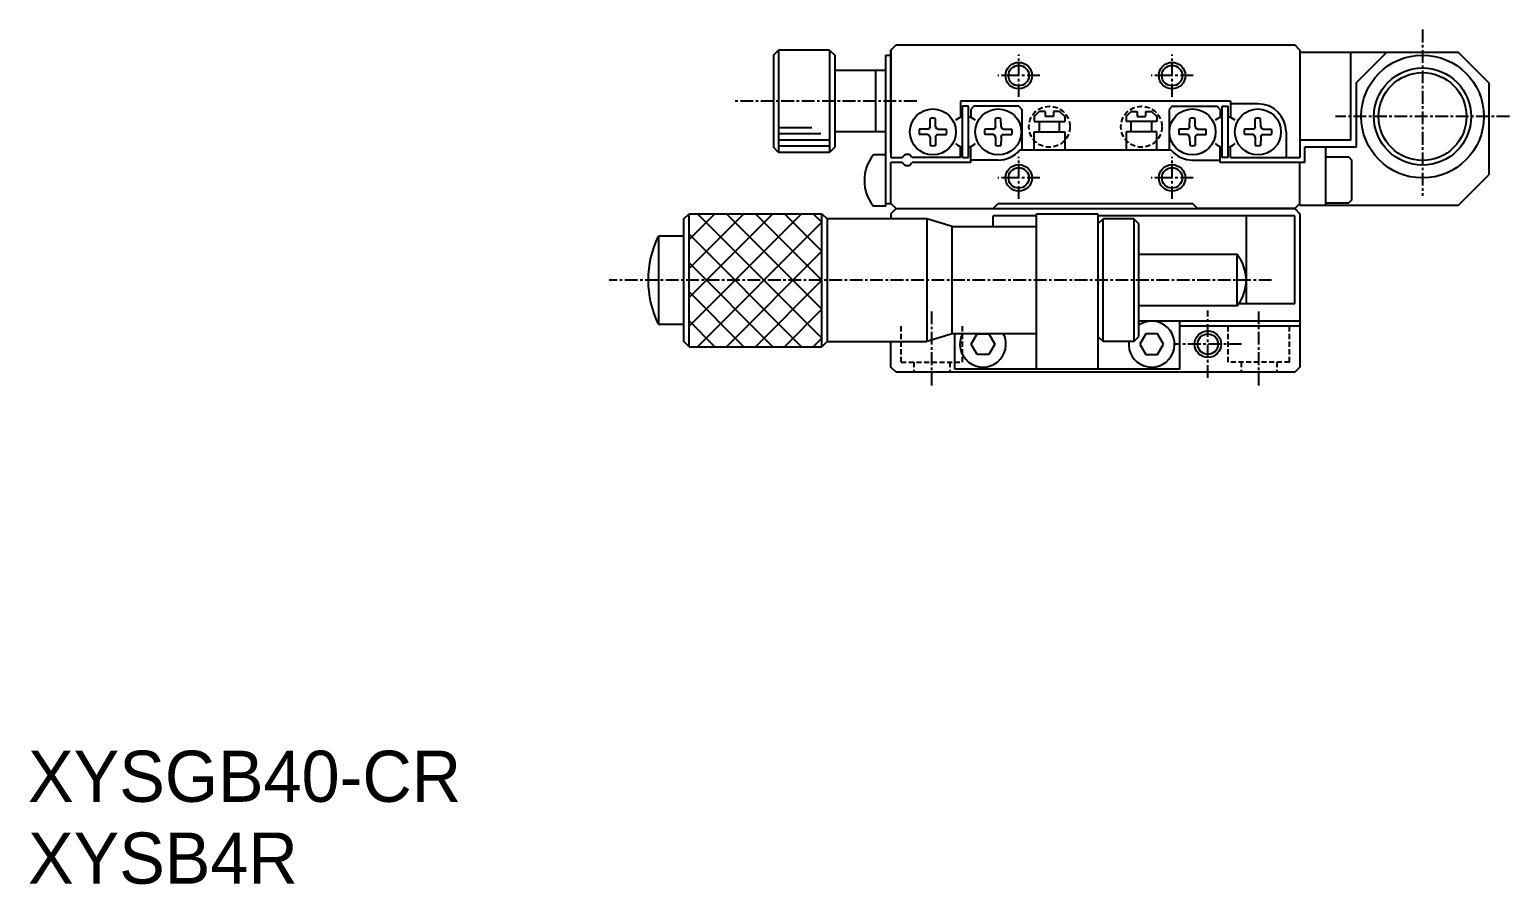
# Model space of a CAD drawing. Extents: x 81 to 417, y 30 to 298.
# Drawn here: x 82.2 to 227, y 30.1 to 113.7 of the extents above; entities that cross this region are included whole.
import ezdxf

# ---------------------------------------------------------------- set-up
doc = ezdxf.new("R2010")
doc.units = 0
doc.linetypes.add('CENTER', pattern=[2, 1.25, -0.25, 0.25, -0.25])
doc.linetypes.add('DASHED', pattern=[0.75, 0.5, -0.25])
doc.layers.get('0').update_dxf_attribs({"linetype": 'CONTINUOUS'})
doc.layers.add('CENTER', color=1, linetype='CENTER')

msp = doc.modelspace()

# ---------------------------------------------------------------- linework, layer by layer
at = {"color": 7, "linetype": 'CONTINUOUS'}
for p, q in [((154.99, 111.2), (155.49, 111.7)), ((155.49, 111.7), (155.49, 101.7)), ((160.49, 111.7), (155.49, 111.7)), ((160.49, 111.7), (160.49, 101.7)), ((160.49, 111.7), (160.99, 111.2)), ((166.49, 111.7), (166.99, 112.2)), ((166.49, 101.7), (166.49, 111.7)), ((166.49, 111.7), (166.49, 101.2)), ((166.99, 112.2), (205.99, 112.2)), ((206.49, 111.7), (205.99, 112.2)), ((206.49, 111.7), (206.49, 101.2)), ((206.49, 111.5), (221.99, 111.5)), ((211.49, 102.9), (211.49, 111.5)), ((211.99, 108.5), (214.99, 111.5)), ((224.99, 108.5), (221.99, 111.5)), ((154.99, 111.2), (154.99, 102.2)), ((160.99, 111.2), (160.99, 102.2)), ((165.99, 111.2), (166.49, 111.2)), ((165.99, 96.45), (165.99, 111.2)), ((165.99, 109.7), (160.99, 109.7)), ((164.99, 109.7), (164.99, 103.7)), ((211.99, 108.5), (211.99, 102.2)), ((224.99, 108.5), (224.99, 99.5)), ((173.29, 106.7), (173.29, 105.11)), ((199.69, 106.7), (173.29, 106.7)), ((173.49, 101.2), (173.49, 106.2)), ((174.09, 106.2), (173.49, 106.2)), ((174.09, 101.2), (174.09, 106.2)), ((174.59, 106.2), (174.29, 105.9)), ((174.29, 105.9), (174.29, 105.11)), ((178.99, 106.2), (174.59, 106.2)), ((178.99, 106.2), (179.29, 105.9)), ((179.29, 105.9), (179.29, 101.9)), ((180.49, 105.2), (180.99, 105.7)), ((181.59, 105.7), (180.99, 105.7)), ((181.59, 105.7), (181.59, 105.2)), ((182.99, 105.7), (182.39, 105.7)), ((182.39, 105.7), (182.39, 105.2)), ((183.49, 105.2), (182.99, 105.7)), ((189.49, 105.2), (189.99, 105.7)), ((189.99, 105.7), (190.59, 105.7)), ((190.59, 105.7), (190.59, 105.2)), ((191.39, 105.7), (191.99, 105.7)), ((191.39, 105.7), (191.39, 105.2)), ((192.49, 105.2), (191.99, 105.7)), ((193.99, 106.2), (193.69, 105.9)), ((193.69, 105.9), (193.69, 101.9)), ((193.99, 106.2), (198.39, 106.2)), ((198.69, 105.9), (198.39, 106.2)), ((198.69, 105.9), (198.69, 105.11)), ((198.89, 101.2), (198.89, 106.2)), ((198.89, 106.2), (199.49, 106.2)), ((199.49, 101.2), (199.49, 106.2)), ((199.69, 106.7), (199.69, 105.11)), ((202.39, 106.45), (199.69, 106.45)), ((170.31, 104.2), (170.33, 105.02)), ((170.86, 104.2), (170.85, 105.02)), ((176.71, 104.2), (176.73, 105.02)), ((177.26, 104.2), (177.25, 105.02)), ((180.49, 105.2), (180.49, 104.7)), ((180.49, 104.7), (183.49, 104.7)), ((180.99, 104.7), (180.99, 103.7)), ((182.39, 105.2), (181.59, 105.2)), ((182.99, 103.7), (182.99, 104.7)), ((183.49, 105.2), (183.49, 104.7)), ((189.49, 105.2), (189.49, 104.7)), ((192.49, 104.7), (189.49, 104.7)), ((189.99, 103.7), (189.99, 104.7)), ((190.59, 105.2), (191.39, 105.2)), ((191.99, 104.7), (191.99, 103.7)), ((192.49, 105.2), (192.49, 104.7)), ((195.71, 104.2), (195.73, 105.02)), ((196.26, 104.2), (196.25, 105.02)), ((202.11, 104.2), (202.13, 105.02)), ((202.66, 104.2), (202.65, 105.02)), ((165.99, 103.7), (160.99, 103.7)), ((170.11, 103.97), (169.26, 103.96)), ((170.11, 103.43), (169.26, 103.44)), ((170.11, 103.97), (170.24, 104.03)), ((170.11, 103.43), (170.24, 103.37)), ((170.31, 104.2), (170.24, 104.03)), ((170.31, 103.2), (170.24, 103.37)), ((170.31, 103.2), (170.33, 102.38)), ((170.86, 103.2), (170.85, 102.38)), ((170.86, 104.2), (170.94, 104.03)), ((170.86, 103.2), (170.94, 103.37)), ((171.07, 103.97), (170.94, 104.03)), ((171.07, 103.43), (170.94, 103.37)), ((171.07, 103.97), (171.91, 103.96)), ((171.07, 103.43), (171.91, 103.44)), ((176.51, 103.97), (175.66, 103.96)), ((176.51, 103.43), (175.66, 103.44)), ((176.51, 103.97), (176.64, 104.03)), ((176.51, 103.43), (176.64, 103.37)), ((176.71, 104.2), (176.64, 104.03)), ((176.71, 103.2), (176.64, 103.37)), ((176.71, 103.2), (176.73, 102.38)), ((177.26, 103.2), (177.25, 102.38)), ((177.26, 104.2), (177.34, 104.03)), ((177.26, 103.2), (177.34, 103.37)), ((177.47, 103.97), (177.34, 104.03)), ((177.47, 103.43), (177.34, 103.37)), ((177.47, 103.97), (178.31, 103.96)), ((177.47, 103.43), (178.31, 103.44)), ((180.49, 103.7), (183.49, 103.7)), ((180.49, 101.9), (180.49, 103.7)), ((183.49, 103.7), (183.49, 101.9)), ((192.49, 103.7), (189.49, 103.7)), ((189.49, 103.7), (189.49, 101.9)), ((192.49, 101.9), (192.49, 103.7)), ((195.51, 103.97), (194.66, 103.96)), ((195.51, 103.43), (194.66, 103.44)), ((195.51, 103.97), (195.64, 104.03)), ((195.51, 103.43), (195.64, 103.37)), ((195.71, 104.2), (195.64, 104.03)), ((195.71, 103.2), (195.64, 103.37)), ((195.71, 103.2), (195.73, 102.38)), ((196.26, 103.2), (196.25, 102.38)), ((196.26, 104.2), (196.34, 104.03)), ((196.26, 103.2), (196.34, 103.37)), ((196.47, 103.97), (196.34, 104.03)), ((196.47, 103.43), (196.34, 103.37)), ((196.47, 103.97), (197.31, 103.96)), ((196.47, 103.43), (197.31, 103.44)), ((201.91, 103.97), (201.06, 103.96)), ((201.91, 103.43), (201.06, 103.44)), ((201.91, 103.97), (202.04, 104.03)), ((201.91, 103.43), (202.04, 103.37)), ((202.11, 104.2), (202.04, 104.03)), ((202.11, 103.2), (202.04, 103.37)), ((202.11, 103.2), (202.13, 102.38)), ((202.66, 103.2), (202.65, 102.38)), ((202.66, 104.2), (202.74, 104.03)), ((202.66, 103.2), (202.74, 103.37)), ((202.87, 103.97), (202.74, 104.03)), ((202.87, 103.43), (202.74, 103.37)), ((202.87, 103.97), (203.71, 103.96)), ((202.87, 103.43), (203.71, 103.44)), ((205.14, 103.7), (205.14, 101.2)), ((211.49, 102.9), (206.49, 102.9)), ((155.49, 101.7), (154.99, 102.2)), ((160.49, 101.7), (155.49, 101.7)), ((160.99, 102.2), (160.49, 101.7)), ((165.99, 101.45), (164.77, 101.45)), ((173.29, 101.2), (173.29, 102.29)), ((174.29, 100.7), (174.29, 102.29)), ((193.91, 101.9), (179.07, 101.9)), ((198.69, 100.7), (198.69, 102.29)), ((199.69, 101.2), (199.69, 102.29)), ((206.99, 100.7), (206.99, 102.2)), ((211.99, 102.2), (206.99, 102.2)), ((208.99, 102.2), (208.99, 96.5)), ((166.49, 101.2), (167.63, 101.2)), ((167.63, 100.7), (166.49, 100.7)), ((166.49, 96.7), (166.49, 100.7)), ((173.29, 101.2), (168.55, 101.2)), ((174.29, 100.7), (168.55, 100.7)), ((173.49, 101.2), (174.09, 101.2)), ((176.99, 100.95), (174.29, 100.95)), ((195.99, 100.95), (198.69, 100.95)), ((206.99, 100.7), (198.69, 100.7)), ((199.49, 101.2), (198.89, 101.2)), ((199.69, 101.2), (206.49, 101.2)), ((206.49, 96.5), (206.49, 100.7)), ((208.99, 101.25), (211.29, 101.25)), ((211.29, 101.25), (211.59, 100.95)), ((211.59, 97.05), (211.59, 100.95)), ((221.99, 96.5), (224.99, 99.5)), ((211.59, 97.05), (211.29, 96.75)), ((146.24, 95.2), (146.74, 95.7)), ((146.74, 82.7), (146.74, 95.7)), ((146.74, 95.7), (159.74, 95.7)), ((159.74, 82.7), (159.74, 95.7)), ((159.74, 95.7), (160.24, 95.2)), ((165.99, 96.45), (164.77, 96.45)), ((165.99, 96.7), (166.49, 96.7)), ((166.99, 96.2), (166.49, 96.7)), ((166.99, 96.2), (166.49, 95.7)), ((166.49, 95.7), (166.49, 95.2)), ((166.99, 96.2), (205.99, 96.2)), ((166.99, 96.2), (176.49, 96.2)), ((176.49, 96.2), (176.99, 96.7)), ((176.99, 96.7), (195.99, 96.7)), ((180.74, 80.5), (180.74, 95.7)), ((180.74, 95.7), (186.74, 95.7)), ((186.74, 95.7), (186.74, 80.5)), ((196.49, 96.2), (195.99, 96.7)), ((205.99, 96.2), (196.49, 96.2)), ((205.99, 96.2), (206.49, 96.7)), ((205.99, 96.2), (206.49, 95.7)), ((221.99, 96.5), (206.49, 96.5)), ((206.49, 95.7), (206.49, 80.7)), ((208.99, 96.75), (211.29, 96.75)), ((146.24, 83.2), (146.24, 95.2)), ((160.24, 95.2), (160.24, 83.2)), ((169.99, 95.2), (160.24, 95.2)), ((172.49, 94.45), (169.99, 95.2)), ((169.99, 95.2), (169.99, 83.2)), ((172.49, 83.95), (172.49, 94.45)), ((172.49, 94.45), (180.74, 94.45)), ((176.49, 94.45), (176.49, 95.5)), ((180.74, 95.5), (176.49, 95.5)), ((205.99, 95.5), (186.74, 95.5)), ((186.74, 94.7), (187.24, 95.2)), ((187.24, 83.2), (187.24, 95.2)), ((190.24, 95.2), (187.24, 95.2)), ((190.24, 95.2), (190.24, 83.2)), ((190.74, 94.7), (190.24, 95.2)), ((190.74, 83.7), (190.74, 94.7)), ((201.24, 95.5), (201.24, 86.9)), ((205.99, 86.9), (205.99, 95.5)), ((143.74, 93.5), (143.74, 84.9)), ((146.24, 93.5), (143.74, 93.5)), ((200.36, 91.7), (190.74, 91.7)), ((200.36, 86.7), (200.36, 91.7)), ((205.99, 86.9), (200.51, 86.9)), ((200.36, 86.7), (190.74, 86.7)), ((143.74, 84.9), (146.24, 84.9)), ((206.49, 85.2), (190.74, 85.2)), ((194.74, 80.5), (194.74, 85.2)), ((206.49, 84.7), (194.74, 84.7)), ((146.74, 82.7), (146.24, 83.2)), ((146.74, 82.7), (159.74, 82.7)), ((160.24, 83.2), (159.74, 82.7)), ((169.99, 83.16), (160.24, 83.16)), ((166.49, 80.7), (166.49, 83.16)), ((172.49, 83.95), (169.99, 83.2)), ((180.74, 83.95), (172.49, 83.95)), ((172.74, 80.5), (172.74, 83.95)), ((174.33, 82.95), (174.91, 83.95)), ((174.91, 81.95), (174.33, 82.95)), ((174.91, 83.95), (176.06, 83.95)), ((176.06, 83.95), (176.64, 82.95)), ((176.64, 82.95), (176.06, 81.95)), ((186.74, 83.7), (187.24, 83.2)), ((190.24, 83.2), (187.24, 83.2)), ((190.24, 83.2), (190.74, 83.7)), ((191.41, 83.95), (190.83, 82.95)), ((190.83, 82.95), (191.41, 81.95)), ((192.56, 83.95), (191.41, 83.95)), ((193.14, 82.95), (192.56, 83.95)), ((192.56, 81.95), (193.14, 82.95)), ((176.06, 81.95), (174.91, 81.95)), ((191.41, 81.95), (192.56, 81.95)), ((166.99, 80.2), (166.49, 80.7)), ((166.99, 80.2), (166.49, 80.7)), ((205.99, 80.2), (166.99, 80.2)), ((194.74, 80.5), (172.74, 80.5)), ((205.99, 80.2), (206.49, 80.7)), ((206.49, 80.7), (205.99, 80.2))]:
    msp.add_line(p, q, dxfattribs=at)
at = {"color": 3, "linetype": 'CONTINUOUS'}
for p, q in [((158.75, 104.1), (155.49, 104.1)), ((159.62, 103.5), (155.49, 103.5)), ((160.49, 102.9), (155.49, 102.9)), ((160.49, 102.3), (155.49, 102.3)), ((146.74, 84.69), (157.75, 95.7)), ((146.74, 87.51), (154.92, 95.7)), ((146.74, 90.34), (152.1, 95.7)), ((146.74, 93.17), (149.27, 95.7)), ((159.74, 83.54), (147.58, 95.7)), ((159.74, 86.37), (150.41, 95.7)), ((159.74, 89.2), (153.24, 95.7)), ((159.74, 92.03), (156.07, 95.7)), ((159.74, 94.86), (158.89, 95.7)), ((147.58, 82.7), (159.74, 94.86)), ((157.75, 82.7), (146.74, 93.71)), ((150.41, 82.7), (159.74, 92.03)), ((154.92, 82.7), (146.74, 90.89)), ((153.24, 82.7), (159.74, 89.2)), ((152.1, 82.7), (146.74, 88.06)), ((156.07, 82.7), (159.74, 86.37)), ((149.27, 82.7), (146.74, 85.23)), ((158.89, 82.7), (159.74, 83.54))]:
    msp.add_line(p, q, dxfattribs=at)
at = {"color": 3, "linetype": 'DASHED'}
for p, q in [((167.49, 81.2), (167.49, 84.7)), ((173.49, 81.2), (173.49, 84.7)), ((199.49, 81.2), (199.49, 84.7)), ((205.49, 81.2), (205.49, 84.7)), ((167.49, 81.2), (173.49, 81.2)), ((168.74, 81.2), (168.74, 80.2)), ((172.24, 81.2), (172.24, 80.2)), ((205.49, 81.2), (199.49, 81.2)), ((200.74, 81.2), (200.74, 80.2)), ((204.24, 81.2), (204.24, 80.2))]:
    msp.add_line(p, q, dxfattribs=at)
at = {"color": 3, "linetype": 'CONTINUOUS'}
for centre in [(178.99, 109.2), (193.99, 109.2), (178.99, 99.2), (193.99, 99.2), (197.49, 82.95)]:
    msp.add_circle(centre, 1.3, dxfattribs=at)
at = {"color": 7, "linetype": 'CONTINUOUS'}
for centre, radius in [((178.99, 109.2), 1), ((193.99, 109.2), 1), ((218.49, 105.2), 6), ((218.49, 105.2), 4.75), ((218.49, 105.2), 4.3), ((170.59, 103.7), 2.25), ((176.99, 103.7), 2.25), ((195.99, 103.7), 2.25), ((202.39, 103.7), 2.25), ((178.99, 99.2), 1), ((193.99, 99.2), 1), ((197.49, 82.95), 1)]:
    msp.add_circle(centre, radius, dxfattribs=at)
at = {"color": 3, "linetype": 'DASHED'}
for centre in [(181.99, 104.2), (190.99, 104.2)]:
    msp.add_circle(centre, 2, dxfattribs=at)
at = {"color": 7, "linetype": 'CONTINUOUS'}
for centre, radius, start, end in [((202.39, 103.7), 2.75, 0, 90), ((170.59, 103.7), 1.35, 78.8959, 101.1041), ((173.79, 103.7), 1.5, 101.537, 130.5416), ((173.79, 103.7), 1.5, 49.4584, 78.463), ((176.99, 103.7), 1.35, 78.8959, 101.1041), ((195.99, 103.7), 1.35, 78.8959, 101.1041), ((199.19, 103.7), 1.5, 101.537, 130.5416), ((199.19, 103.7), 1.5, 49.4584, 78.463), ((202.39, 103.7), 1.35, 78.8959, 101.1041), ((170.59, 103.7), 1.35, 168.8959, 191.1041), ((170.59, 103.7), 1.35, 348.8959, 11.1041), ((176.99, 103.7), 1.35, 168.8959, 191.1041), ((176.99, 103.7), 1.35, 348.8959, 11.1041), ((195.99, 103.7), 1.35, 168.8959, 191.1041), ((195.99, 103.7), 1.35, 348.8959, 11.1041), ((202.39, 103.7), 1.35, 168.8959, 191.1041), ((202.39, 103.7), 1.35, 348.8959, 11.1041), ((167.89, 98.95), 4, 141.3178, 218.6822), ((168.09, 101), 0.5, 23.5782, 156.4218), ((170.59, 103.7), 1.35, 258.8959, 281.1041), ((173.79, 103.7), 1.5, 229.4584, 258.463), ((173.79, 103.7), 1.5, 281.537, 310.5416), ((176.99, 103.7), 1.35, 258.8959, 281.1041), ((176.99, 103.7), 2.75, 270, 319.1149), ((195.99, 103.7), 2.75, 220.8851, 270), ((195.99, 103.7), 1.35, 258.8959, 281.1041), ((199.19, 103.7), 1.5, 229.4584, 258.463), ((199.19, 103.7), 1.5, 281.537, 310.5416), ((202.39, 103.7), 1.35, 258.8959, 281.1041), ((168.09, 100.9), 0.5, 203.5782, 336.4218), ((152.48, 89.2), 9.75, 153.8162, 206.1838), ((197.24, 89.2), 4, 321.3178, 38.6822), ((191.99, 82.95), 2.25, 173.6206, 123.749), ((175.49, 82.95), 2.25, 153.6122, 26.3878)]:
    msp.add_arc(centre, radius, start, end, dxfattribs=at)
at = {"layer": 'CENTER', "color": 1, "linetype": 'CENTER'}
for p, q in [((218.49, 113.7), (218.49, 97.46)), ((178.99, 107.14), (178.99, 111.26)), ((193.99, 107.14), (193.99, 111.26)), ((181.05, 109.2), (176.93, 109.2)), ((196.05, 109.2), (191.93, 109.2)), ((169.01, 106.7), (151.12, 106.7)), ((226.99, 105.2), (209.99, 105.2)), ((178.99, 97.14), (178.99, 101.26)), ((193.99, 97.14), (193.99, 101.26)), ((181.05, 99.2), (176.93, 99.2)), ((196.05, 99.2), (191.93, 99.2)), ((203.71, 89.2), (138.91, 89.2)), ((170.49, 78.9), (170.49, 86.4)), ((197.49, 79.65), (197.49, 86.25)), ((202.49, 78.9), (202.49, 86.4)), ((200.79, 82.95), (194.19, 82.95))]:
    msp.add_line(p, q, dxfattribs=at)

# ---------------------------------------------------------------- texts
at = {"color": 7, "linetype": 'CONTINUOUS'}
for s, p in [('XYSGB40-CR', (82.08, 38.2)), ('XYSB4R', (82.08, 30.2))]:
    msp.add_text(s, height=5, dxfattribs=at).set_placement(p)

doc.saveas('drawing.dxf')
